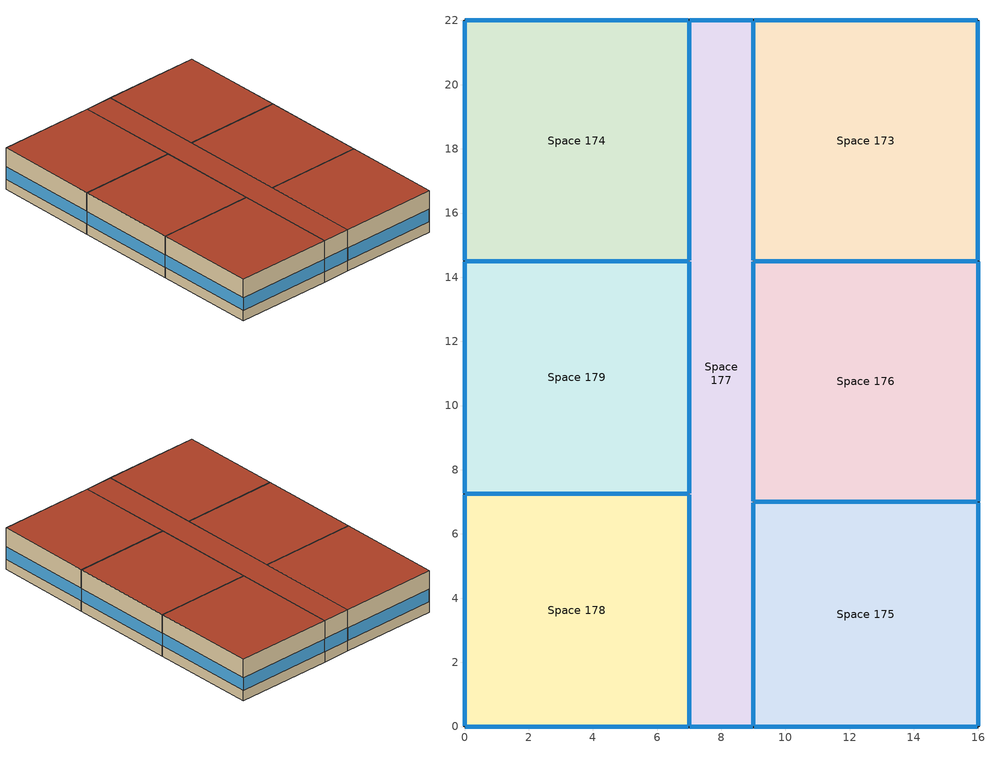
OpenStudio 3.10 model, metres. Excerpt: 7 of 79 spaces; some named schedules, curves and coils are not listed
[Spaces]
Space 173
 floor to Space 169: 16,22 16,14.5 9,14.5 9,22 z33.53
 wall outside: 16,14.5 16,22 9,22 z33.53:36.58
 wall to Space 177: 9,22 9,14.5 z33.53:36.58
 wall to Space 176: 9,14.5 16,14.5 z33.53:36.58
 window inside: 9,21.97 9,14.53 / 9.03,14.5 15.97,14.5 z34.29:35.21
 window: 16,14.53 16,21.97 / 15.97,22 9.03,22 z34.29:35.21
 roof outside: 16,14.5 16,22 9,22 9,14.5 z36.58
Space 174
 floor to Space 166: 7,22 7,14.5 0,14.5 0,22 z33.53
 wall outside: 7,22 0,22 0,14.5 z33.53:36.58
 wall to Space 177: 7,14.5 7,22 z33.53:36.58
 wall to Space 179: 0,14.5 7,14.5 z33.53:36.58
 window inside: 7,14.53 7,21.97 / 0.03,14.5 6.97,14.5 z34.29:35.21
 window: 0,21.97 0,14.53 / 6.97,22 0.03,22 z34.29:35.21
 roof outside: 7,14.5 7,22 0,22 0,14.5 z36.58
Space 175
 floor to Space 167: 16,7 16,0 9,0 9,7 z33.53
 wall outside: 9,0 16,0 16,7 z33.53:36.58
 wall to Space 177: 9,7 9,0 z33.53:36.58
 wall to Space 176: 16,7 9,7 z33.53:36.58
 window inside: 9,6.97 9,0.03 / 15.97,7 9.03,7 z34.29:35.21
 window: 16,0.03 16,6.97 / 9.03,0 15.97,0 z34.29:35.21
 roof outside: 16,0 16,7 9,7 9,0 z36.58
Space 176
 floor to Space 168: 16,14.5 16,7 9,7 9,14.5 z33.53
 wall outside: 16,7 16,14.5 z33.53:36.58
 wall to Space 177: 9,14.5 9,7 z33.53:36.58
 window inside: 9,14.47 9,7.03 z34.29:35.21
 window: 16,7.03 16,14.47 z34.29:35.21
 roof outside: 16,7 16,14.5 9,14.5 9,7 z36.58
Space 177
 floor to Space 172: 9,22 9,0 7,0 7,22 z33.53
 wall outside: 7,0 9,0 / 9,22 7,22 z33.53:36.58
 wall to Space 178: 7,7.25 7,0 z33.53:36.58
 wall to Space 179: 7,14.5 7,7.25 z33.53:36.58
 window inside: 7,14.47 7,7.28 / 7,7.22 7,0.03 z34.29:35.21
 window: 8.97,22 7.03,22 / 7.03,0 8.97,0 z34.29:35.23
 roof outside: 9,0 9,22 7,22 7,0 z36.58
Space 178
 floor to Space 171: 7,7.25 7,0 0,0 0,7.25 z33.53
 wall outside: 0,7.25 0,0 7,0 z33.53:36.58
 wall to Space 179: 7,7.25 0,7.25 z33.53:36.58
 window inside: 6.97,7.25 0.03,7.25 z34.29:35.21
 window: 0.03,0 6.97,0 / 0,7.22 0,0.03 z34.29:35.21
 roof outside: 7,0 7,7.25 0,7.25 0,0 z36.58
Space 179
 floor to Space 170: 7,14.5 7,7.25 0,7.25 0,14.5 z33.53
 wall outside: 0,14.5 0,7.25 z33.53:36.58
 window: 0,14.47 0,7.28 z34.29:35.21
 roof outside: 7,7.25 7,14.5 0,14.5 0,7.25 z36.58
[ClimateZones]
Climate Zone Institution Name 1=ASHRAE; Climate Zone Document Name 1=ANSI/ASHRAE Standard 169; Climate Zone Document Year 1=2006; Climate Zone Value 1=6A; Climate Zone Institution Name 2=CEC; Climate Zone Document Name 2=California Climate Zone Descriptions; Climate Zone Document Year 2=1995
[Building]
Building 1
[Site]
Montreal-Trudeau Intl AP: Latitude {deg}=45.4706; Longitude {deg}=-73.7408; Time Zone {hr}=-5; Elevation {m}=36; Keep Site Location Information=No
[SizingPeriod:DesignDay] Daily Dry-Bulb Temperature Range {deltaC}=0; Barometric Pressure {Pa}=100893; Wind Speed {m/s}=3.9; Wind Direction {deg}=260; Sky Clearness=0; Rain Indicator=No; Snow Indicator=No; Day of Month=21; Month=1; Day Type=WinterDesignDay; Daylight Saving Time Indicator=No; Dry-Bulb Temperature Range Modifier Type=DefaultMultipliers; Solar Model Indicator=ASHRAEClearSky
Name | Maximum Dry-Bulb Temperature {C} | Humidity Condition Type | Wetbulb or DewPoint at Maximum Dry-Bulb {C}
Montreal Int'l Ann Htg 99.6% Condns DB | -23.7 | Wetbulb | -23.7
Montreal Int'l Ann Htg 99% Condns DB | -21.1 | Wetbulb | -21.1
Montreal Int'l Ann Hum_n 99.6% Condns DP=>MCDB | -23 | Dewpoint | -30.5
Montreal Int'l Ann Hum_n 99% Condns DP=>MCDB | -20.6 | Dewpoint | -27.9
[Material] Thermal Absorptance=0.9
Name | Roughness | Thickness {m} | Conductivity {W/m-K} | Density {kg/m3} | Specific Heat {J/kg-K} | Solar Absorptance | Visible Absorptance
G05 25mm wood 1 | MediumSmooth | 0.0254 | 0.15 | 608 | 1630 | 0.5 | 0.5
4 in. Normalweight Concrete Floor 2 | MediumRough | 0.1016 | 2.31 | 2322 | 832 | 0.7 | 0.7
Generic Brick | MediumRough | 0.1 | 0.9 | 1920 | 790 | 0.65 | 0.65
Generic LW Concrete | MediumRough | 0.1 | 0.53 | 1280 | 840 | 0.8 | 0.8
Generic Wall Air Gap | Smooth | 0.1 | 0.667 | 1.28 | 1000 | 0.7 | 0.7
Generic Gypsum Board | MediumSmooth | 0.0127 | 0.16 | 800 | 1090 | 0.5 | 0.5
100mm Normalweight concrete floor | MediumRough | 0.1016 | 2.31045 | 2322 | 832.557 | 0.7 | 0.7
G01 13mm gypsum board | Smooth | 0.0127 | 0.160031 | 800.001 | 1090.73 | 0.7 | 0.5
F08 Metal surface 1 | Smooth | 0.0008 | 45.28 | 7824 | 500 | 0.7 | 0.7
Generic Ceiling Air Gap | Smooth | 0.1 | 0.556 | 1.28 | 1000 | 0.7 | 0.7
Generic Acoustic Tile | MediumSmooth | 0.02 | 0.06 | 368 | 590 | 0.2 | 0.2
AQNC2024expanded polystyrene type I 10 cm | MediumRough | 0.1 | 0.0385 | 15 | 1500 | 0.7 | 0.7
AQNC2024built-up roofing 1 | MediumRough | 0.1 | 0.162 | 1121 | 1470 | 0.7 | 0.7
AQNC2024standard concrete | MediumRough | 0.1 | 2.5 | 2400 | 840 | 0.7 | 0.7
AQNC2024expanded polystyrene type I 5 cm | MediumRough | 0.05 | 0.0385 | 15 | 1500 | 0.7 | 0.7
[Material:NoMass] Roughness=Smooth; Thermal Absorptance=0.9; Solar Absorptance=0.7
Name | Thermal Resistance {m2-K/W} | Visible Absorptance
Typical Carpet Pad 4; CP02 CARPET PAD 1 | 0.21648 | 0.8
Typical Insulation R-2.17 1 | 0.381975 | 0.7
[DefaultConstructionSet]
Zone Pre1980 6A: Default Exterior Surface Constructions=Default Surface Constructions 1696; Default Interior Surface Constructions=Default Surface Constructions 1697; Default Ground Contact Surface Constructions=Default Surface Constructions 1698; Default Exterior SubSurface Constructions=Default Sub Surface Constructions 1122; Default Interior SubSurface Constructions=Default Sub Surface Constructions 1123; Interior Partition Construction=Typical Interior Partition 4; Adiabatic Surface Construction=Generic Interior Floor
[Construction]
Typical Interior Partition 4; Typical Interior Door 4: G05 25mm wood 1
Typical Insulated Exterior Mass Floor 1: 4 in. Normalweight Concrete Floor 2, Typical Carpet Pad 4
Typical Interior Floor: 100mm Normalweight concrete floor, CP02 CARPET PAD 1
Typical Interior Wall: G01 13mm gypsum board, G01 13mm gypsum board
Typical Interior Ceiling: CP02 CARPET PAD 1, 100mm Normalweight concrete floor
Customized Fenestration: u=3.36: Fenestration U=3.32 0.66 1
Typical Insulated Metal Door 2: F08 Metal surface 1, Typical Insulation R-2.17 1
U 0.88 SHGC 0.16 Sgl Ref-A-L Clr 6mm 1: REF A CLEAR LO 6MM 1
Typical Overhead Door 1: Typical Insulation R-2.17 1
Typical Interior Window: Clear 3mm 1
Generic Interior Ceiling: Generic LW Concrete, Generic Ceiling Air Gap, Generic Acoustic Tile
Generic Interior Floor: Generic Acoustic Tile, Generic Ceiling Air Gap, Generic LW Concrete
AQ_MURB_2024_MURB  Wall 1950 1980 6A: Generic Brick, AQNC2024expanded polystyrene type I 10 cm, Generic Wall Air Gap, Generic Gypsum Board
AQ_MURB_2024_MURB  roof 1950 1980 6A: AQNC2024built-up roofing 1
AQ_MURB_2024_MURB  ground 1950 1980 6A 1: AQNC2024standard concrete, AQNC2024expanded polystyrene type I 5 cm
AQ_MURB_2024_MURB  Wall 1950 1980 6A 2: Generic Brick, Generic LW Concrete, AQNC2024expanded polystyrene type I 10 cm, Generic Wall Air Gap, Generic Gypsum Board
[WindowMaterial:SimpleGlazingSystem]
Fenestration U=3.32 0.66 1: U-Factor {W/m2-K}=3.32; Solar Heat Gain Coefficient=0.66; Visible Transmittance=0.21
[WindowMaterial:Glazing] Optical Data Type=SpectralAverage; Infrared Transmittance at Normal Incidence=0; Front Side Infrared Hemispherical Emissivity=0.84; Conductivity {W/m-K}=0.9; Dirt Correction Factor for Solar and Visible Transmittance=1; Solar Diffusing=No
Name | Thickness {m} | Solar Transmittance at Normal Incidence | Front Side Solar Reflectance at Normal Incidence | Back Side Solar Reflectance at Normal Incidence | Visible Transmittance at Normal Incidence | Front Side Visible Reflectance at Normal Incidence | Back Side Visible Reflectance at Normal Incidence | Back Side Infrared Hemispherical Emissivity
REF A CLEAR LO 6MM 1 | 0.006 | 0.066 | 0.341 | 0.493 | 0.08 | 0.41 | 0.37 | 0.4
Clear 3mm 1 | 0.003 | 0.837 | 0.075 | 0.075 | 0.898 | 0.081 | 0.081 | 0.84
[DefaultSurfaceConstructions]
Name | Floor Construction | Wall Construction | Roof Ceiling Construction
Default Surface Constructions 1696 | Typical Insulated Exterior Mass Floor 1 | AQ_MURB_2024_MURB  Wall 1950 1980 6A | AQ_MURB_2024_MURB  roof 1950 1980 6A
Default Surface Constructions 1697 | Typical Interior Floor | Typical Interior Wall | Typical Interior Ceiling
Default Surface Constructions 1698 | AQ_MURB_2024_MURB  ground 1950 1980 6A 1 | AQ_MURB_2024_MURB  Wall 1950 1980 6A 2 | Generic Interior Ceiling
[DefaultSubSurfaceConstructions]
Name | Fixed Window Construction | Operable Window Construction | Door Construction | Glass Door Construction | Overhead Door Construction | Tubular Daylight Dome Construction | Tubular Daylight Diffuser Construction
Default Sub Surface Constructions 1122 | Customized Fenestration: u=3.36 | Customized Fenestration: u=3.36 | Typical Insulated Metal Door 2 | U 0.88 SHGC 0.16 Sgl Ref-A-L Clr 6mm 1 | Typical Overhead Door 1 | Typical Interior Window | Typical Interior Window
Default Sub Surface Constructions 1123 | Typical Interior Window | Typical Interior Window | Typical Interior Door 4
[People:Definition]
MidriseApartment Apartment People Definition: Number of People Calculation Method=People/Area; People per Space Floor Area {person/m2}=0.0283091; Fraction Radiant=0.3
[ElectricEquipment:Definition] Design Level Calculation Method=EquipmentLevel
Name | Design Level {W} | Fraction Radiant | Fraction Latent | Fraction Lost
Autres | 740 | 0.2
Chauffeau | 941.6 | 0 | 0.1 | 0.9
Congelateur | 17.45 | 0 | 0.1 | 0.9
Fourcuisiniere | 313 | 0.2 | 0.1 | 0.1
Laveuse | 27.82 | 0.2 | 0 | 0.1
Lavevaisselle | 30.59 | 0.1 | 0.1 | 0.8
Secheuse | 276.7 | 0.2 | 0 | 0.8
[ThermostatSetpoint:DualSetpoint] Heating Setpoint Temperature Schedule=NECB-G-Thermostat Setpoint-Heating; Cooling Setpoint Temperature Schedule=NECB-G-Thermostat Setpoint-Cooling 1
Thermostat Setpoint Dual Setpoint 37; Thermostat Setpoint Dual Setpoint 39; Thermostat Setpoint Dual Setpoint 40; Thermostat Setpoint Dual Setpoint 46; Thermostat Setpoint Dual Setpoint 47; Thermostat Setpoint Dual Setpoint 53; Thermostat Setpoint Dual Setpoint 73
[Space] Building Story=Building Story 12
Name | Space Type | Thermal Zone
Space 173 | MURB small 1 | Thermal Zone 74
Space 174 | MURB small 1 | Thermal Zone 75
Space 175 | MURB small 1 | Thermal Zone 76
Space 176 | MURB small 1 | Thermal Zone 24
Space 177 | MURB lobby 2 | Thermal Zone 77
Space 178 | MURB small 1 | Thermal Zone 78
Space 179 | MURB small 1 | Thermal Zone 79
[DefaultScheduleSet]
Name | Number of People Schedule | People Activity Level Schedule | Hot Water Equipment Schedule | Infiltration Schedule | Lighting Schedule | Electric Equipment Schedule
MidriseApartment Apartment Schedule Set 1 | MidriseApartment Apartment Occ 1 | MidriseApartment Activity 1 | MURB hot water equipment schedule | MidriseApartment Infil 1
MidriseApartment Corridor Schedule Set 1 |  |  |  | MidriseApartment Infil 4 | MidriseApartment Corridor Light 2 | ApartmentMidRise BLDG_ELEVATORS Pre2004
[SpaceType] Default Construction Set=Zone Pre1980 6A
Name | Default Schedule Set
MURB small 1 | MidriseApartment Apartment Schedule Set 1
MURB lobby 2 | MidriseApartment Corridor Schedule Set 1
[People]
People 3: People Definition=MidriseApartment Apartment People Definition; Space or SpaceType=MURB small 1; Multiplier=1
[WaterUse:Equipment]
ESTAR MFHR Whole Building Water Use Equipment: Water Use Equipment Definition=Whole Building Water Equipment Definition - 100 units 200 occupants; Flow Rate Fraction Schedule=ESTAR MFHR DHW Fraction Schedule
[Lights:Definition]
Lights Definition 1: Design Level Calculation Method=LightingLevel; Lighting Level {W}=241.35; Fraction Radiant=0.4; Fraction Visible=0.2
[InternalMass:Definition]
Internal Mass Definition 1: Construction=Typical Interior Partition 4; Design Level Calculation Method=SurfaceArea/Area; Surface Area per Space Floor Area=2
[InternalMass] Internal Mass Definition=Internal Mass Definition 1; Multiplier=1
Name | Space or SpaceType
Internal Mass 4 | MURB lobby 2
Internal Mass 8 | MURB small 1
[ElectricEquipment] Space or SpaceType=MURB small 1
Name | Electric Equipment Definition | Schedule
Electric Equipment 3 | Autres | Autres
Electric Equipment 5 | Chauffeau | Chaufeau
Electric Equipment 8 | Congelateur | Congelateur
Electric Equipment 10 | Fourcuisiniere | Fourcuisiniere
Electric Equipment 12 | Laveuse | Laveuse
Electric Equipment 14 | Lavevaisselle | Lavevaisselle
Electric Equipment 16 | Secheuse | Secheuse
[Lights]
Lights 2: Lights Definition=Lights Definition 1; Space or SpaceType=MURB small 1; Schedule=Eclairageint; Fraction Replaceable=1
[Exterior:Lights:Definition]
Exterior Lights Definition 1: Design Level {W}=2000
[Exterior:Lights]
Exterior Lights 1: Exterior Lights Definition=Exterior Lights Definition 1; Schedule=Eclairagext
[BuildingStory]
Building Story 12: Nominal Z Coordinate {m}=33.528
[ThermalZone] Use Ideal Air Loads=No
Name | Thermostat
Thermal Zone 24 | Thermostat Setpoint Dual Setpoint 73
Thermal Zone 74 | Thermostat Setpoint Dual Setpoint 37
Thermal Zone 75 | Thermostat Setpoint Dual Setpoint 47
Thermal Zone 76 | Thermostat Setpoint Dual Setpoint 46
Thermal Zone 77 | Thermostat Setpoint Dual Setpoint 39
Thermal Zone 78 | Thermostat Setpoint Dual Setpoint 53
Thermal Zone 79 | Thermostat Setpoint Dual Setpoint 40
[Sizing:Zone] Zone Cooling Design Supply Air Temperature Input Method=SupplyAirTemperature; Zone Cooling Design Supply Air Temperature {C}=14; Zone Cooling Design Supply Air Temperature Difference {deltaC}=11.11; Zone Heating Design Supply Air Temperature Input Method=SupplyAirTemperature; Zone Heating Design Supply Air Temperature {C}=40; Zone Heating Design Supply Air Temperature Difference {deltaC}=11.11; Zone Cooling Design Supply Air Humidity Ratio {kg-H2O/kg-air}=0.0085; Zone Heating Design Supply Air Humidity Ratio {kg-H2O/kg-air}=0.008; Cooling Design Air Flow Method=DesignDay; Heating Design Air Flow Method=DesignDay; Account for Dedicated Outdoor Air System=No; Dedicated Outdoor Air System Control Strategy=NeutralSupplyAir; Dedicated Outdoor Air Low Setpoint Temperature for Design {C}=autosize; Dedicated Outdoor Air High Setpoint Temperature for Design {C}=autosize; Zone Load Sizing Method=Sensible Load Only No Latent Load; Zone Latent Cooling Design Supply Air Humidity Ratio Input Method=HumidityRatioDifference; Zone Cooling Design Supply Air Humidity Ratio Difference {kgWater/kgDryAir}=0.005; Zone Latent Heating Design Supply Air Humidity Ratio Input Method=HumidityRatioDifference; Zone Humidification Design Supply Air Humidity Ratio Difference {kgWater/kgDryAir}=0.005; Sizing Option=Coincident
Thermal Zone 1; Thermal Zone 2; Thermal Zone 3; Thermal Zone 4; Thermal Zone 5; Thermal Zone 6; Thermal Zone 7; Thermal Zone 8; Thermal Zone 9; Thermal Zone 10; Thermal Zone 11; Thermal Zone 12; Thermal Zone 13; Thermal Zone 14; Thermal Zone 15; Thermal Zone 16; Thermal Zone 17; Thermal Zone 18; Thermal Zone 19; Thermal Zone 20; Thermal Zone 21; Thermal Zone 22; Thermal Zone 23; Thermal Zone 24; Thermal Zone 25; Thermal Zone 26; Thermal Zone 27; Thermal Zone 28; Thermal Zone 29; Thermal Zone 30; Thermal Zone 31; Thermal Zone 32; Thermal Zone 33; Thermal Zone 34; Thermal Zone 35; Thermal Zone 36; Thermal Zone 37; Thermal Zone 38; Thermal Zone 39; Thermal Zone 40; Thermal Zone 41; Thermal Zone 42; Thermal Zone 43; Thermal Zone 44; Thermal Zone 45; Thermal Zone 46; Thermal Zone 47; Thermal Zone 48; Thermal Zone 49; Thermal Zone 50; Thermal Zone 51; Thermal Zone 52; Thermal Zone 53; Thermal Zone 54; Thermal Zone 55; Thermal Zone 56; Thermal Zone 57; Thermal Zone 58; Thermal Zone 59; Thermal Zone 60; Thermal Zone 61; Thermal Zone 62; Thermal Zone 63; Thermal Zone 64; Thermal Zone 65; Thermal Zone 66; Thermal Zone 67; Thermal Zone 68; Thermal Zone 69; Thermal Zone 70; Thermal Zone 71; Thermal Zone 72; Thermal Zone 73; Thermal Zone 74; Thermal Zone 75; Thermal Zone 76; Thermal Zone 77; Thermal Zone 78; Thermal Zone 79
[Zone equipment]
Thermal Zone 1: Elec Baseboard, Cycling PTAC DX Clg Elec Htg
Thermal Zone 2: Elec Baseboard 3, Cycling PTAC DX Clg Elec Htg 3
Thermal Zone 3: Elec Baseboard 4, Cycling PTAC DX Clg Elec Htg 4
Thermal Zone 4: Elec Baseboard 1, Cycling PTAC DX Clg Elec Htg 1
Thermal Zone 5: Elec Baseboard 5, Cycling PTAC DX Clg Elec Htg 5
Thermal Zone 6: Elec Baseboard 6, Cycling PTAC DX Clg Elec Htg 6
Thermal Zone 7: Elec Baseboard 2, Cycling PTAC DX Clg Elec Htg 2
Thermal Zone 8: Elec Baseboard 7, Cycling PTAC DX Clg Elec Htg 7
Thermal Zone 9: Elec Baseboard 8, Cycling PTAC DX Clg Elec Htg 8
Thermal Zone 10: Elec Baseboard 9, Cycling PTAC DX Clg Elec Htg 9
Thermal Zone 11: Elec Baseboard 47, Cycling PTAC DX Clg Elec Htg 47
Thermal Zone 12: Elec Baseboard 37, Cycling PTAC DX Clg Elec Htg 37
Thermal Zone 13: Elec Baseboard 43, Cycling PTAC DX Clg Elec Htg 43
Thermal Zone 14: Elec Baseboard 44, Cycling PTAC DX Clg Elec Htg 44
Thermal Zone 15: Elec Baseboard 61, Cycling PTAC DX Clg Elec Htg 61
Thermal Zone 16: Elec Baseboard 65, Cycling PTAC DX Clg Elec Htg 65
Thermal Zone 17: Elec Baseboard 58, Cycling PTAC DX Clg Elec Htg 58
Thermal Zone 18: Elec Baseboard 56, Cycling PTAC DX Clg Elec Htg 56
Thermal Zone 19: Elec Baseboard 59, Cycling PTAC DX Clg Elec Htg 59
Thermal Zone 20: Elec Baseboard 67, Cycling PTAC DX Clg Elec Htg 67
Thermal Zone 21: Elec Baseboard 38, Cycling PTAC DX Clg Elec Htg 38
Thermal Zone 22: Elec Baseboard 60, Cycling PTAC DX Clg Elec Htg 60
Thermal Zone 23: Elec Baseboard 39, Cycling PTAC DX Clg Elec Htg 39
Thermal Zone 24: Elec Baseboard 48, Cycling PTAC DX Clg Elec Htg 48
Thermal Zone 25: Elec Baseboard 64, Cycling PTAC DX Clg Elec Htg 64
Thermal Zone 26: Elec Baseboard 46, Cycling PTAC DX Clg Elec Htg 46
Thermal Zone 27: Elec Baseboard 51, Cycling PTAC DX Clg Elec Htg 51
Thermal Zone 28: Elec Baseboard 45, Cycling PTAC DX Clg Elec Htg 45
Thermal Zone 29: Elec Baseboard 55, Cycling PTAC DX Clg Elec Htg 55
Thermal Zone 30: Elec Baseboard 40, Cycling PTAC DX Clg Elec Htg 40
Thermal Zone 31: Elec Baseboard 57, Cycling PTAC DX Clg Elec Htg 57
Thermal Zone 32: Elec Baseboard 62, Cycling PTAC DX Clg Elec Htg 62
Thermal Zone 33: Elec Baseboard 63, Cycling PTAC DX Clg Elec Htg 63
Thermal Zone 34: Elec Baseboard 41, Cycling PTAC DX Clg Elec Htg 41
Thermal Zone 35: Elec Baseboard 49, Cycling PTAC DX Clg Elec Htg 49
Thermal Zone 36: Elec Baseboard 50, Cycling PTAC DX Clg Elec Htg 50
Thermal Zone 37: Elec Baseboard 66, Cycling PTAC DX Clg Elec Htg 66
Thermal Zone 38: Elec Baseboard 52, Cycling PTAC DX Clg Elec Htg 52
Thermal Zone 39: Elec Baseboard 42, Cycling PTAC DX Clg Elec Htg 42
Thermal Zone 40: Elec Baseboard 53, Cycling PTAC DX Clg Elec Htg 53
Thermal Zone 41: Elec Baseboard 36, Cycling PTAC DX Clg Elec Htg 36
Thermal Zone 42: Elec Baseboard 54, Cycling PTAC DX Clg Elec Htg 54
Thermal Zone 43: Elec Baseboard 71, Cycling PTAC DX Clg Elec Htg 71
Thermal Zone 44: Elec Baseboard 72, Cycling PTAC DX Clg Elec Htg 72
Thermal Zone 45: Elec Baseboard 73, Cycling PTAC DX Clg Elec Htg 73
Thermal Zone 46: Elec Baseboard 74, Cycling PTAC DX Clg Elec Htg 74
Thermal Zone 47: Elec Baseboard 69, Cycling PTAC DX Clg Elec Htg 69
Thermal Zone 48: Elec Baseboard 70, Cycling PTAC DX Clg Elec Htg 70
Thermal Zone 49: Elec Baseboard 68, Cycling PTAC DX Clg Elec Htg 68
Thermal Zone 50: Elec Baseboard 75, Cycling PTAC DX Clg Elec Htg 75
Thermal Zone 51: Elec Baseboard 77, Cycling PTAC DX Clg Elec Htg 77
Thermal Zone 52: Elec Baseboard 76, Cycling PTAC DX Clg Elec Htg 76
Thermal Zone 53: Elec Baseboard 78, Cycling PTAC DX Clg Elec Htg 78
Thermal Zone 54: Elec Baseboard 19, Cycling PTAC DX Clg Elec Htg 19
Thermal Zone 55: Elec Baseboard 30, Cycling PTAC DX Clg Elec Htg 30
Thermal Zone 56: Elec Baseboard 32, Cycling PTAC DX Clg Elec Htg 32
Thermal Zone 57: Elec Baseboard 23, Cycling PTAC DX Clg Elec Htg 23
Thermal Zone 58: Elec Baseboard 33, Cycling PTAC DX Clg Elec Htg 33
Thermal Zone 59: Elec Baseboard 16, Cycling PTAC DX Clg Elec Htg 16
Thermal Zone 60: Elec Baseboard 25, Cycling PTAC DX Clg Elec Htg 25
Thermal Zone 61: Elec Baseboard 34, Cycling PTAC DX Clg Elec Htg 34
Thermal Zone 62: Elec Baseboard 13, Cycling PTAC DX Clg Elec Htg 13
Thermal Zone 63: Elec Baseboard 29, Cycling PTAC DX Clg Elec Htg 29
Thermal Zone 64: Elec Baseboard 17, Cycling PTAC DX Clg Elec Htg 17
Thermal Zone 65: Elec Baseboard 10, Cycling PTAC DX Clg Elec Htg 10
Thermal Zone 66: Elec Baseboard 11, Cycling PTAC DX Clg Elec Htg 11
Thermal Zone 67: Elec Baseboard 18, Cycling PTAC DX Clg Elec Htg 18
Thermal Zone 68: Elec Baseboard 31, Cycling PTAC DX Clg Elec Htg 31
Thermal Zone 69: Elec Baseboard 24, Cycling PTAC DX Clg Elec Htg 24
Thermal Zone 70: Elec Baseboard 26, Cycling PTAC DX Clg Elec Htg 26
Thermal Zone 71: Elec Baseboard 35, Cycling PTAC DX Clg Elec Htg 35
Thermal Zone 72: Elec Baseboard 27, Cycling PTAC DX Clg Elec Htg 27
Thermal Zone 73: Elec Baseboard 20, Cycling PTAC DX Clg Elec Htg 20
Thermal Zone 74: Elec Baseboard 12, Cycling PTAC DX Clg Elec Htg 12
Thermal Zone 75: Elec Baseboard 22, Cycling PTAC DX Clg Elec Htg 22
Thermal Zone 76: Elec Baseboard 21, Cycling PTAC DX Clg Elec Htg 21
Thermal Zone 77: Elec Baseboard 14, Cycling PTAC DX Clg Elec Htg 14
Thermal Zone 78: Elec Baseboard 28, Cycling PTAC DX Clg Elec Htg 28
Thermal Zone 79: Elec Baseboard 15, Cycling PTAC DX Clg Elec Htg 15
[ZoneHVAC:Baseboard:Convective:Electric] Availability Schedule=Always On Discrete hvac_library; Nominal Capacity {W}=autosize; Efficiency=1
Elec Baseboard; Elec Baseboard 1; Elec Baseboard 2; Elec Baseboard 3; Elec Baseboard 4; Elec Baseboard 5; Elec Baseboard 6; Elec Baseboard 7; Elec Baseboard 8; Elec Baseboard 9; Elec Baseboard 10; Elec Baseboard 11; Elec Baseboard 12; Elec Baseboard 13; Elec Baseboard 14; Elec Baseboard 15; Elec Baseboard 16; Elec Baseboard 17; Elec Baseboard 18; Elec Baseboard 19; Elec Baseboard 20; Elec Baseboard 21; Elec Baseboard 22; Elec Baseboard 23; Elec Baseboard 24; Elec Baseboard 25; Elec Baseboard 26; Elec Baseboard 27; Elec Baseboard 28; Elec Baseboard 29; Elec Baseboard 30; Elec Baseboard 31; Elec Baseboard 32; Elec Baseboard 33; Elec Baseboard 34; Elec Baseboard 35; Elec Baseboard 36; Elec Baseboard 37; Elec Baseboard 38; Elec Baseboard 39; Elec Baseboard 40; Elec Baseboard 41; Elec Baseboard 42; Elec Baseboard 43; Elec Baseboard 44; Elec Baseboard 45; Elec Baseboard 46; Elec Baseboard 47; Elec Baseboard 48; Elec Baseboard 49; Elec Baseboard 50; Elec Baseboard 51; Elec Baseboard 52; Elec Baseboard 53; Elec Baseboard 54; Elec Baseboard 55; Elec Baseboard 56; Elec Baseboard 57; Elec Baseboard 58; Elec Baseboard 59; Elec Baseboard 60; Elec Baseboard 61; Elec Baseboard 62; Elec Baseboard 63; Elec Baseboard 64; Elec Baseboard 65; Elec Baseboard 66; Elec Baseboard 67; Elec Baseboard 68; Elec Baseboard 69; Elec Baseboard 70; Elec Baseboard 71; Elec Baseboard 72; Elec Baseboard 73; Elec Baseboard 74; Elec Baseboard 75; Elec Baseboard 76; Elec Baseboard 77; Elec Baseboard 78
[ZoneHVAC:PackagedTerminalAirConditioner] Availability Schedule=Always On Discrete hvac_library; Supply Air Flow Rate During Cooling Operation {m3/s}=Autosize; Supply Air Flow Rate During Heating Operation {m3/s}=Autosize; Supply Air Flow Rate When No Cooling or Heating is Needed {m3/s}=Autosize; No Load Supply Air Flow Rate Control Set To Low Speed=Yes; Outdoor Air Flow Rate During Cooling Operation {m3/s}=Autosize; Outdoor Air Flow Rate During Heating Operation {m3/s}=Autosize; Outdoor Air Flow Rate When No Cooling or Heating is Needed {m3/s}=Autosize; Fan Placement=DrawThrough; Supply Air Fan Operating Mode Schedule=Cycling PTAC Fan Mode Always Zero
Name | Supply Air Fan | Heating Coil | Cooling Coil
Cycling PTAC DX Clg Elec Htg | Cycling Elec PTAC Fan | Cycling PTAC Elec Htg Coil | Cycling Elec PTAC 1 Spd DX Clg Coil
Cycling PTAC DX Clg Elec Htg 1 | Cycling Elec PTAC Fan 1 | Cycling PTAC Elec Htg Coil 1 | Cycling Elec PTAC 1 Spd DX Clg Coil 1
Cycling PTAC DX Clg Elec Htg 2 | Cycling Elec PTAC Fan 2 | Cycling PTAC Elec Htg Coil 2 | Cycling Elec PTAC 1 Spd DX Clg Coil 2
Cycling PTAC DX Clg Elec Htg 3 | Cycling Elec PTAC Fan 3 | Cycling PTAC Elec Htg Coil 3 | Cycling Elec PTAC 1 Spd DX Clg Coil 3
Cycling PTAC DX Clg Elec Htg 4 | Cycling Elec PTAC Fan 4 | Cycling PTAC Elec Htg Coil 4 | Cycling Elec PTAC 1 Spd DX Clg Coil 4
Cycling PTAC DX Clg Elec Htg 5 | Cycling Elec PTAC Fan 5 | Cycling PTAC Elec Htg Coil 5 | Cycling Elec PTAC 1 Spd DX Clg Coil 5
Cycling PTAC DX Clg Elec Htg 6 | Cycling Elec PTAC Fan 6 | Cycling PTAC Elec Htg Coil 6 | Cycling Elec PTAC 1 Spd DX Clg Coil 6
Cycling PTAC DX Clg Elec Htg 7 | Cycling Elec PTAC Fan 7 | Cycling PTAC Elec Htg Coil 7 | Cycling Elec PTAC 1 Spd DX Clg Coil 7
Cycling PTAC DX Clg Elec Htg 8 | Cycling Elec PTAC Fan 8 | Cycling PTAC Elec Htg Coil 8 | Cycling Elec PTAC 1 Spd DX Clg Coil 8
Cycling PTAC DX Clg Elec Htg 9 | Cycling Elec PTAC Fan 9 | Cycling PTAC Elec Htg Coil 9 | Cycling Elec PTAC 1 Spd DX Clg Coil 9
Cycling PTAC DX Clg Elec Htg 10 | Cycling Elec PTAC Fan 10 | Cycling PTAC Elec Htg Coil 10 | Cycling Elec PTAC 1 Spd DX Clg Coil 10
Cycling PTAC DX Clg Elec Htg 11 | Cycling Elec PTAC Fan 11 | Cycling PTAC Elec Htg Coil 11 | Cycling Elec PTAC 1 Spd DX Clg Coil 11
Cycling PTAC DX Clg Elec Htg 12 | Cycling Elec PTAC Fan 12 | Cycling PTAC Elec Htg Coil 12 | Cycling Elec PTAC 1 Spd DX Clg Coil 12
Cycling PTAC DX Clg Elec Htg 13 | Cycling Elec PTAC Fan 13 | Cycling PTAC Elec Htg Coil 13 | Cycling Elec PTAC 1 Spd DX Clg Coil 13
Cycling PTAC DX Clg Elec Htg 14 | Cycling Elec PTAC Fan 14 | Cycling PTAC Elec Htg Coil 14 | Cycling Elec PTAC 1 Spd DX Clg Coil 14
Cycling PTAC DX Clg Elec Htg 15 | Cycling Elec PTAC Fan 15 | Cycling PTAC Elec Htg Coil 15 | Cycling Elec PTAC 1 Spd DX Clg Coil 15
Cycling PTAC DX Clg Elec Htg 16 | Cycling Elec PTAC Fan 16 | Cycling PTAC Elec Htg Coil 16 | Cycling Elec PTAC 1 Spd DX Clg Coil 16
Cycling PTAC DX Clg Elec Htg 17 | Cycling Elec PTAC Fan 17 | Cycling PTAC Elec Htg Coil 17 | Cycling Elec PTAC 1 Spd DX Clg Coil 17
Cycling PTAC DX Clg Elec Htg 18 | Cycling Elec PTAC Fan 18 | Cycling PTAC Elec Htg Coil 18 | Cycling Elec PTAC 1 Spd DX Clg Coil 18
Cycling PTAC DX Clg Elec Htg 19 | Cycling Elec PTAC Fan 19 | Cycling PTAC Elec Htg Coil 19 | Cycling Elec PTAC 1 Spd DX Clg Coil 19
Cycling PTAC DX Clg Elec Htg 20 | Cycling Elec PTAC Fan 20 | Cycling PTAC Elec Htg Coil 20 | Cycling Elec PTAC 1 Spd DX Clg Coil 20
Cycling PTAC DX Clg Elec Htg 21 | Cycling Elec PTAC Fan 21 | Cycling PTAC Elec Htg Coil 21 | Cycling Elec PTAC 1 Spd DX Clg Coil 21
Cycling PTAC DX Clg Elec Htg 22 | Cycling Elec PTAC Fan 22 | Cycling PTAC Elec Htg Coil 22 | Cycling Elec PTAC 1 Spd DX Clg Coil 22
Cycling PTAC DX Clg Elec Htg 23 | Cycling Elec PTAC Fan 23 | Cycling PTAC Elec Htg Coil 23 | Cycling Elec PTAC 1 Spd DX Clg Coil 23
Cycling PTAC DX Clg Elec Htg 24 | Cycling Elec PTAC Fan 24 | Cycling PTAC Elec Htg Coil 24 | Cycling Elec PTAC 1 Spd DX Clg Coil 24
Cycling PTAC DX Clg Elec Htg 25 | Cycling Elec PTAC Fan 25 | Cycling PTAC Elec Htg Coil 25 | Cycling Elec PTAC 1 Spd DX Clg Coil 25
Cycling PTAC DX Clg Elec Htg 26 | Cycling Elec PTAC Fan 26 | Cycling PTAC Elec Htg Coil 26 | Cycling Elec PTAC 1 Spd DX Clg Coil 26
Cycling PTAC DX Clg Elec Htg 27 | Cycling Elec PTAC Fan 27 | Cycling PTAC Elec Htg Coil 27 | Cycling Elec PTAC 1 Spd DX Clg Coil 27
Cycling PTAC DX Clg Elec Htg 28 | Cycling Elec PTAC Fan 28 | Cycling PTAC Elec Htg Coil 28 | Cycling Elec PTAC 1 Spd DX Clg Coil 28
Cycling PTAC DX Clg Elec Htg 29 | Cycling Elec PTAC Fan 29 | Cycling PTAC Elec Htg Coil 29 | Cycling Elec PTAC 1 Spd DX Clg Coil 29
Cycling PTAC DX Clg Elec Htg 30 | Cycling Elec PTAC Fan 30 | Cycling PTAC Elec Htg Coil 30 | Cycling Elec PTAC 1 Spd DX Clg Coil 30
Cycling PTAC DX Clg Elec Htg 31 | Cycling Elec PTAC Fan 31 | Cycling PTAC Elec Htg Coil 31 | Cycling Elec PTAC 1 Spd DX Clg Coil 31
Cycling PTAC DX Clg Elec Htg 32 | Cycling Elec PTAC Fan 32 | Cycling PTAC Elec Htg Coil 32 | Cycling Elec PTAC 1 Spd DX Clg Coil 32
Cycling PTAC DX Clg Elec Htg 33 | Cycling Elec PTAC Fan 33 | Cycling PTAC Elec Htg Coil 33 | Cycling Elec PTAC 1 Spd DX Clg Coil 33
Cycling PTAC DX Clg Elec Htg 34 | Cycling Elec PTAC Fan 34 | Cycling PTAC Elec Htg Coil 34 | Cycling Elec PTAC 1 Spd DX Clg Coil 34
Cycling PTAC DX Clg Elec Htg 35 | Cycling Elec PTAC Fan 35 | Cycling PTAC Elec Htg Coil 35 | Cycling Elec PTAC 1 Spd DX Clg Coil 35
Cycling PTAC DX Clg Elec Htg 36 | Cycling Elec PTAC Fan 36 | Cycling PTAC Elec Htg Coil 36 | Cycling Elec PTAC 1 Spd DX Clg Coil 36
Cycling PTAC DX Clg Elec Htg 37 | Cycling Elec PTAC Fan 37 | Cycling PTAC Elec Htg Coil 37 | Cycling Elec PTAC 1 Spd DX Clg Coil 37
Cycling PTAC DX Clg Elec Htg 38 | Cycling Elec PTAC Fan 38 | Cycling PTAC Elec Htg Coil 38 | Cycling Elec PTAC 1 Spd DX Clg Coil 38
Cycling PTAC DX Clg Elec Htg 39 | Cycling Elec PTAC Fan 39 | Cycling PTAC Elec Htg Coil 39 | Cycling Elec PTAC 1 Spd DX Clg Coil 39
Cycling PTAC DX Clg Elec Htg 40 | Cycling Elec PTAC Fan 40 | Cycling PTAC Elec Htg Coil 40 | Cycling Elec PTAC 1 Spd DX Clg Coil 40
Cycling PTAC DX Clg Elec Htg 41 | Cycling Elec PTAC Fan 41 | Cycling PTAC Elec Htg Coil 41 | Cycling Elec PTAC 1 Spd DX Clg Coil 41
Cycling PTAC DX Clg Elec Htg 42 | Cycling Elec PTAC Fan 42 | Cycling PTAC Elec Htg Coil 42 | Cycling Elec PTAC 1 Spd DX Clg Coil 42
Cycling PTAC DX Clg Elec Htg 43 | Cycling Elec PTAC Fan 43 | Cycling PTAC Elec Htg Coil 43 | Cycling Elec PTAC 1 Spd DX Clg Coil 43
Cycling PTAC DX Clg Elec Htg 44 | Cycling Elec PTAC Fan 44 | Cycling PTAC Elec Htg Coil 44 | Cycling Elec PTAC 1 Spd DX Clg Coil 44
Cycling PTAC DX Clg Elec Htg 45 | Cycling Elec PTAC Fan 45 | Cycling PTAC Elec Htg Coil 45 | Cycling Elec PTAC 1 Spd DX Clg Coil 45
Cycling PTAC DX Clg Elec Htg 46 | Cycling Elec PTAC Fan 46 | Cycling PTAC Elec Htg Coil 46 | Cycling Elec PTAC 1 Spd DX Clg Coil 46
Cycling PTAC DX Clg Elec Htg 47 | Cycling Elec PTAC Fan 47 | Cycling PTAC Elec Htg Coil 47 | Cycling Elec PTAC 1 Spd DX Clg Coil 47
Cycling PTAC DX Clg Elec Htg 48 | Cycling Elec PTAC Fan 48 | Cycling PTAC Elec Htg Coil 48 | Cycling Elec PTAC 1 Spd DX Clg Coil 48
Cycling PTAC DX Clg Elec Htg 49 | Cycling Elec PTAC Fan 49 | Cycling PTAC Elec Htg Coil 49 | Cycling Elec PTAC 1 Spd DX Clg Coil 49
Cycling PTAC DX Clg Elec Htg 50 | Cycling Elec PTAC Fan 50 | Cycling PTAC Elec Htg Coil 50 | Cycling Elec PTAC 1 Spd DX Clg Coil 50
Cycling PTAC DX Clg Elec Htg 51 | Cycling Elec PTAC Fan 51 | Cycling PTAC Elec Htg Coil 51 | Cycling Elec PTAC 1 Spd DX Clg Coil 51
Cycling PTAC DX Clg Elec Htg 52 | Cycling Elec PTAC Fan 52 | Cycling PTAC Elec Htg Coil 52 | Cycling Elec PTAC 1 Spd DX Clg Coil 52
Cycling PTAC DX Clg Elec Htg 53 | Cycling Elec PTAC Fan 53 | Cycling PTAC Elec Htg Coil 53 | Cycling Elec PTAC 1 Spd DX Clg Coil 53
Cycling PTAC DX Clg Elec Htg 54 | Cycling Elec PTAC Fan 54 | Cycling PTAC Elec Htg Coil 54 | Cycling Elec PTAC 1 Spd DX Clg Coil 54
Cycling PTAC DX Clg Elec Htg 55 | Cycling Elec PTAC Fan 55 | Cycling PTAC Elec Htg Coil 55 | Cycling Elec PTAC 1 Spd DX Clg Coil 55
Cycling PTAC DX Clg Elec Htg 56 | Cycling Elec PTAC Fan 56 | Cycling PTAC Elec Htg Coil 56 | Cycling Elec PTAC 1 Spd DX Clg Coil 56
Cycling PTAC DX Clg Elec Htg 57 | Cycling Elec PTAC Fan 57 | Cycling PTAC Elec Htg Coil 57 | Cycling Elec PTAC 1 Spd DX Clg Coil 57
Cycling PTAC DX Clg Elec Htg 58 | Cycling Elec PTAC Fan 58 | Cycling PTAC Elec Htg Coil 58 | Cycling Elec PTAC 1 Spd DX Clg Coil 58
Cycling PTAC DX Clg Elec Htg 59 | Cycling Elec PTAC Fan 59 | Cycling PTAC Elec Htg Coil 59 | Cycling Elec PTAC 1 Spd DX Clg Coil 59
Cycling PTAC DX Clg Elec Htg 60 | Cycling Elec PTAC Fan 60 | Cycling PTAC Elec Htg Coil 60 | Cycling Elec PTAC 1 Spd DX Clg Coil 60
Cycling PTAC DX Clg Elec Htg 61 | Cycling Elec PTAC Fan 61 | Cycling PTAC Elec Htg Coil 61 | Cycling Elec PTAC 1 Spd DX Clg Coil 61
Cycling PTAC DX Clg Elec Htg 62 | Cycling Elec PTAC Fan 62 | Cycling PTAC Elec Htg Coil 62 | Cycling Elec PTAC 1 Spd DX Clg Coil 62
Cycling PTAC DX Clg Elec Htg 63 | Cycling Elec PTAC Fan 63 | Cycling PTAC Elec Htg Coil 63 | Cycling Elec PTAC 1 Spd DX Clg Coil 63
Cycling PTAC DX Clg Elec Htg 64 | Cycling Elec PTAC Fan 64 | Cycling PTAC Elec Htg Coil 64 | Cycling Elec PTAC 1 Spd DX Clg Coil 64
Cycling PTAC DX Clg Elec Htg 65 | Cycling Elec PTAC Fan 65 | Cycling PTAC Elec Htg Coil 65 | Cycling Elec PTAC 1 Spd DX Clg Coil 65
Cycling PTAC DX Clg Elec Htg 66 | Cycling Elec PTAC Fan 66 | Cycling PTAC Elec Htg Coil 66 | Cycling Elec PTAC 1 Spd DX Clg Coil 66
Cycling PTAC DX Clg Elec Htg 67 | Cycling Elec PTAC Fan 67 | Cycling PTAC Elec Htg Coil 67 | Cycling Elec PTAC 1 Spd DX Clg Coil 67
Cycling PTAC DX Clg Elec Htg 68 | Cycling Elec PTAC Fan 68 | Cycling PTAC Elec Htg Coil 68 | Cycling Elec PTAC 1 Spd DX Clg Coil 68
Cycling PTAC DX Clg Elec Htg 69 | Cycling Elec PTAC Fan 69 | Cycling PTAC Elec Htg Coil 69 | Cycling Elec PTAC 1 Spd DX Clg Coil 69
Cycling PTAC DX Clg Elec Htg 70 | Cycling Elec PTAC Fan 70 | Cycling PTAC Elec Htg Coil 70 | Cycling Elec PTAC 1 Spd DX Clg Coil 70
Cycling PTAC DX Clg Elec Htg 71 | Cycling Elec PTAC Fan 71 | Cycling PTAC Elec Htg Coil 71 | Cycling Elec PTAC 1 Spd DX Clg Coil 71
Cycling PTAC DX Clg Elec Htg 72 | Cycling Elec PTAC Fan 72 | Cycling PTAC Elec Htg Coil 72 | Cycling Elec PTAC 1 Spd DX Clg Coil 72
Cycling PTAC DX Clg Elec Htg 73 | Cycling Elec PTAC Fan 73 | Cycling PTAC Elec Htg Coil 73 | Cycling Elec PTAC 1 Spd DX Clg Coil 73
Cycling PTAC DX Clg Elec Htg 74 | Cycling Elec PTAC Fan 74 | Cycling PTAC Elec Htg Coil 74 | Cycling Elec PTAC 1 Spd DX Clg Coil 74
Cycling PTAC DX Clg Elec Htg 75 | Cycling Elec PTAC Fan 75 | Cycling PTAC Elec Htg Coil 75 | Cycling Elec PTAC 1 Spd DX Clg Coil 75
Cycling PTAC DX Clg Elec Htg 76 | Cycling Elec PTAC Fan 76 | Cycling PTAC Elec Htg Coil 76 | Cycling Elec PTAC 1 Spd DX Clg Coil 76
Cycling PTAC DX Clg Elec Htg 77 | Cycling Elec PTAC Fan 77 | Cycling PTAC Elec Htg Coil 77 | Cycling Elec PTAC 1 Spd DX Clg Coil 77
Cycling PTAC DX Clg Elec Htg 78 | Cycling Elec PTAC Fan 78 | Cycling PTAC Elec Htg Coil 78 | Cycling Elec PTAC 1 Spd DX Clg Coil 78
[Fan:OnOff] Availability Schedule=Always On Discrete hvac_library; Fan Total Efficiency=0.6; Pressure Rise {Pa}=250; Maximum Flow Rate {m3/s}=autosize; Motor Efficiency=0.8; Motor In Airstream Fraction=1; Fan Power Ratio Function of Speed Ratio Curve=Fan On Off Power Curve 15; Fan Efficiency Ratio Function of Speed Ratio Curve=Fan On Off Efficiency Curve 15
Cycling Elec PTAC Fan; Cycling Elec PTAC Fan 1; Cycling Elec PTAC Fan 2; Cycling Elec PTAC Fan 3; Cycling Elec PTAC Fan 4; Cycling Elec PTAC Fan 5; Cycling Elec PTAC Fan 6; Cycling Elec PTAC Fan 7; Cycling Elec PTAC Fan 8; Cycling Elec PTAC Fan 9; Cycling Elec PTAC Fan 10; Cycling Elec PTAC Fan 11; Cycling Elec PTAC Fan 12; Cycling Elec PTAC Fan 13; Cycling Elec PTAC Fan 14; Cycling Elec PTAC Fan 15; Cycling Elec PTAC Fan 16; Cycling Elec PTAC Fan 17; Cycling Elec PTAC Fan 18; Cycling Elec PTAC Fan 19; Cycling Elec PTAC Fan 20; Cycling Elec PTAC Fan 21; Cycling Elec PTAC Fan 22; Cycling Elec PTAC Fan 23; Cycling Elec PTAC Fan 24; Cycling Elec PTAC Fan 25; Cycling Elec PTAC Fan 26; Cycling Elec PTAC Fan 27; Cycling Elec PTAC Fan 28; Cycling Elec PTAC Fan 29; Cycling Elec PTAC Fan 30; Cycling Elec PTAC Fan 31; Cycling Elec PTAC Fan 32; Cycling Elec PTAC Fan 33; Cycling Elec PTAC Fan 34; Cycling Elec PTAC Fan 35; Cycling Elec PTAC Fan 36; Cycling Elec PTAC Fan 37; Cycling Elec PTAC Fan 38; Cycling Elec PTAC Fan 39; Cycling Elec PTAC Fan 40; Cycling Elec PTAC Fan 41; Cycling Elec PTAC Fan 42; Cycling Elec PTAC Fan 43; Cycling Elec PTAC Fan 44; Cycling Elec PTAC Fan 45; Cycling Elec PTAC Fan 46; Cycling Elec PTAC Fan 47; Cycling Elec PTAC Fan 48; Cycling Elec PTAC Fan 49; Cycling Elec PTAC Fan 50; Cycling Elec PTAC Fan 51; Cycling Elec PTAC Fan 52; Cycling Elec PTAC Fan 53; Cycling Elec PTAC Fan 54; Cycling Elec PTAC Fan 55; Cycling Elec PTAC Fan 56; Cycling Elec PTAC Fan 57; Cycling Elec PTAC Fan 58; Cycling Elec PTAC Fan 59; Cycling Elec PTAC Fan 60; Cycling Elec PTAC Fan 61; Cycling Elec PTAC Fan 62; Cycling Elec PTAC Fan 63; Cycling Elec PTAC Fan 64; Cycling Elec PTAC Fan 65; Cycling Elec PTAC Fan 66; Cycling Elec PTAC Fan 67; Cycling Elec PTAC Fan 68; Cycling Elec PTAC Fan 69; Cycling Elec PTAC Fan 70; Cycling Elec PTAC Fan 71; Cycling Elec PTAC Fan 72; Cycling Elec PTAC Fan 73; Cycling Elec PTAC Fan 74; Cycling Elec PTAC Fan 75; Cycling Elec PTAC Fan 76; Cycling Elec PTAC Fan 77; Cycling Elec PTAC Fan 78
[Coil:Heating:Electric] Availability Schedule=Always On Discrete hvac_library; Nominal Capacity {W}=1e-07
Cycling PTAC Elec Htg Coil; Cycling PTAC Elec Htg Coil 1; Cycling PTAC Elec Htg Coil 2; Cycling PTAC Elec Htg Coil 3; Cycling PTAC Elec Htg Coil 4; Cycling PTAC Elec Htg Coil 5; Cycling PTAC Elec Htg Coil 6; Cycling PTAC Elec Htg Coil 7; Cycling PTAC Elec Htg Coil 8; Cycling PTAC Elec Htg Coil 9; Cycling PTAC Elec Htg Coil 10; Cycling PTAC Elec Htg Coil 11; Cycling PTAC Elec Htg Coil 12; Cycling PTAC Elec Htg Coil 13; Cycling PTAC Elec Htg Coil 14; Cycling PTAC Elec Htg Coil 15; Cycling PTAC Elec Htg Coil 16; Cycling PTAC Elec Htg Coil 17; Cycling PTAC Elec Htg Coil 18; Cycling PTAC Elec Htg Coil 19; Cycling PTAC Elec Htg Coil 20; Cycling PTAC Elec Htg Coil 21; Cycling PTAC Elec Htg Coil 22; Cycling PTAC Elec Htg Coil 23; Cycling PTAC Elec Htg Coil 24; Cycling PTAC Elec Htg Coil 25; Cycling PTAC Elec Htg Coil 26; Cycling PTAC Elec Htg Coil 27; Cycling PTAC Elec Htg Coil 28; Cycling PTAC Elec Htg Coil 29; Cycling PTAC Elec Htg Coil 30; Cycling PTAC Elec Htg Coil 31; Cycling PTAC Elec Htg Coil 32; Cycling PTAC Elec Htg Coil 33; Cycling PTAC Elec Htg Coil 34; Cycling PTAC Elec Htg Coil 35; Cycling PTAC Elec Htg Coil 36; Cycling PTAC Elec Htg Coil 37; Cycling PTAC Elec Htg Coil 38; Cycling PTAC Elec Htg Coil 39; Cycling PTAC Elec Htg Coil 40; Cycling PTAC Elec Htg Coil 41; Cycling PTAC Elec Htg Coil 42; Cycling PTAC Elec Htg Coil 43; Cycling PTAC Elec Htg Coil 44; Cycling PTAC Elec Htg Coil 45; Cycling PTAC Elec Htg Coil 46; Cycling PTAC Elec Htg Coil 47; Cycling PTAC Elec Htg Coil 48; Cycling PTAC Elec Htg Coil 49; Cycling PTAC Elec Htg Coil 50; Cycling PTAC Elec Htg Coil 51; Cycling PTAC Elec Htg Coil 52; Cycling PTAC Elec Htg Coil 53; Cycling PTAC Elec Htg Coil 54; Cycling PTAC Elec Htg Coil 55; Cycling PTAC Elec Htg Coil 56; Cycling PTAC Elec Htg Coil 57; Cycling PTAC Elec Htg Coil 58; Cycling PTAC Elec Htg Coil 59; Cycling PTAC Elec Htg Coil 60; Cycling PTAC Elec Htg Coil 61; Cycling PTAC Elec Htg Coil 62; Cycling PTAC Elec Htg Coil 63; Cycling PTAC Elec Htg Coil 64; Cycling PTAC Elec Htg Coil 65; Cycling PTAC Elec Htg Coil 66; Cycling PTAC Elec Htg Coil 67; Cycling PTAC Elec Htg Coil 68; Cycling PTAC Elec Htg Coil 69; Cycling PTAC Elec Htg Coil 70; Cycling PTAC Elec Htg Coil 71; Cycling PTAC Elec Htg Coil 72; Cycling PTAC Elec Htg Coil 73; Cycling PTAC Elec Htg Coil 74; Cycling PTAC Elec Htg Coil 75; Cycling PTAC Elec Htg Coil 76; Cycling PTAC Elec Htg Coil 77; Cycling PTAC Elec Htg Coil 78
[Coil:Cooling:DX:SingleSpeed] Availability Schedule=Always On Discrete hvac_library; Rated Total Cooling Capacity {W}=autosize; Rated Sensible Heat Ratio=autosize; Rated COP {W/W}=3; Rated Air Flow Rate {m3/s}=autosize; Rated Evaporator Fan Power Per Volume Flow Rate 2017 {W/(m3/s)}=773.3; Rated Evaporator Fan Power Per Volume Flow Rate 2023 {W/(m3/s)}=934.4; Total Cooling Capacity Function of Temperature Curve=Curve Biquadratic 29; Total Cooling Capacity Function of Flow Fraction Curve=Curve Quadratic 35; Energy Input Ratio Function of Temperature Curve=Curve Biquadratic 30; Energy Input Ratio Function of Flow Fraction Curve=Curve Quadratic 36; Part Load Fraction Correlation Curve=Curve Quadratic 37; Minimum Outdoor Dry-Bulb Temperature for Compressor Operation {C}=-25; Nominal Time for Condensate Removal to Begin {s}=0; Ratio of Initial Moisture Evaporation Rate and Steady State Latent Capacity=0; Maximum Cycling Rate {cycles/hr}=0; Latent Capacity Time Constant {s}=0; Condenser Type=AirCooled; Evaporative Condenser Effectiveness=0; Evaporative Condenser Air Flow Rate {m3/s}=Autosize; Evaporative Condenser Pump Rated Power Consumption {W}=Autosize; Crankcase Heater Capacity {W}=0; Maximum Outdoor Dry-Bulb Temperature for Crankcase Heater Operation {C}=0; Basin Heater Capacity {W/K}=0; Basin Heater Setpoint Temperature {C}=10
Cycling Elec PTAC 1 Spd DX Clg Coil; Cycling Elec PTAC 1 Spd DX Clg Coil 1; Cycling Elec PTAC 1 Spd DX Clg Coil 2; Cycling Elec PTAC 1 Spd DX Clg Coil 3; Cycling Elec PTAC 1 Spd DX Clg Coil 4; Cycling Elec PTAC 1 Spd DX Clg Coil 5; Cycling Elec PTAC 1 Spd DX Clg Coil 6; Cycling Elec PTAC 1 Spd DX Clg Coil 7; Cycling Elec PTAC 1 Spd DX Clg Coil 8; Cycling Elec PTAC 1 Spd DX Clg Coil 9; Cycling Elec PTAC 1 Spd DX Clg Coil 10; Cycling Elec PTAC 1 Spd DX Clg Coil 11; Cycling Elec PTAC 1 Spd DX Clg Coil 12; Cycling Elec PTAC 1 Spd DX Clg Coil 13; Cycling Elec PTAC 1 Spd DX Clg Coil 14; Cycling Elec PTAC 1 Spd DX Clg Coil 15; Cycling Elec PTAC 1 Spd DX Clg Coil 16; Cycling Elec PTAC 1 Spd DX Clg Coil 17; Cycling Elec PTAC 1 Spd DX Clg Coil 18; Cycling Elec PTAC 1 Spd DX Clg Coil 19; Cycling Elec PTAC 1 Spd DX Clg Coil 20; Cycling Elec PTAC 1 Spd DX Clg Coil 21; Cycling Elec PTAC 1 Spd DX Clg Coil 22; Cycling Elec PTAC 1 Spd DX Clg Coil 23; Cycling Elec PTAC 1 Spd DX Clg Coil 24; Cycling Elec PTAC 1 Spd DX Clg Coil 25; Cycling Elec PTAC 1 Spd DX Clg Coil 26; Cycling Elec PTAC 1 Spd DX Clg Coil 27; Cycling Elec PTAC 1 Spd DX Clg Coil 28; Cycling Elec PTAC 1 Spd DX Clg Coil 29; Cycling Elec PTAC 1 Spd DX Clg Coil 30; Cycling Elec PTAC 1 Spd DX Clg Coil 31; Cycling Elec PTAC 1 Spd DX Clg Coil 32; Cycling Elec PTAC 1 Spd DX Clg Coil 33; Cycling Elec PTAC 1 Spd DX Clg Coil 34; Cycling Elec PTAC 1 Spd DX Clg Coil 35; Cycling Elec PTAC 1 Spd DX Clg Coil 36; Cycling Elec PTAC 1 Spd DX Clg Coil 37; Cycling Elec PTAC 1 Spd DX Clg Coil 38; Cycling Elec PTAC 1 Spd DX Clg Coil 39; Cycling Elec PTAC 1 Spd DX Clg Coil 40; Cycling Elec PTAC 1 Spd DX Clg Coil 41; Cycling Elec PTAC 1 Spd DX Clg Coil 42; Cycling Elec PTAC 1 Spd DX Clg Coil 43; Cycling Elec PTAC 1 Spd DX Clg Coil 44; Cycling Elec PTAC 1 Spd DX Clg Coil 45; Cycling Elec PTAC 1 Spd DX Clg Coil 46; Cycling Elec PTAC 1 Spd DX Clg Coil 47; Cycling Elec PTAC 1 Spd DX Clg Coil 48; Cycling Elec PTAC 1 Spd DX Clg Coil 49; Cycling Elec PTAC 1 Spd DX Clg Coil 50; Cycling Elec PTAC 1 Spd DX Clg Coil 51; Cycling Elec PTAC 1 Spd DX Clg Coil 52; Cycling Elec PTAC 1 Spd DX Clg Coil 53; Cycling Elec PTAC 1 Spd DX Clg Coil 54; Cycling Elec PTAC 1 Spd DX Clg Coil 55; Cycling Elec PTAC 1 Spd DX Clg Coil 56; Cycling Elec PTAC 1 Spd DX Clg Coil 57; Cycling Elec PTAC 1 Spd DX Clg Coil 58; Cycling Elec PTAC 1 Spd DX Clg Coil 59; Cycling Elec PTAC 1 Spd DX Clg Coil 60; Cycling Elec PTAC 1 Spd DX Clg Coil 61; Cycling Elec PTAC 1 Spd DX Clg Coil 62; Cycling Elec PTAC 1 Spd DX Clg Coil 63; Cycling Elec PTAC 1 Spd DX Clg Coil 64; Cycling Elec PTAC 1 Spd DX Clg Coil 65; Cycling Elec PTAC 1 Spd DX Clg Coil 66; Cycling Elec PTAC 1 Spd DX Clg Coil 67; Cycling Elec PTAC 1 Spd DX Clg Coil 68; Cycling Elec PTAC 1 Spd DX Clg Coil 69; Cycling Elec PTAC 1 Spd DX Clg Coil 70; Cycling Elec PTAC 1 Spd DX Clg Coil 71; Cycling Elec PTAC 1 Spd DX Clg Coil 72; Cycling Elec PTAC 1 Spd DX Clg Coil 73; Cycling Elec PTAC 1 Spd DX Clg Coil 74; Cycling Elec PTAC 1 Spd DX Clg Coil 75
[Schedule:Ruleset]
Name | Default Day Schedule | Summer Design Day Schedule | Winter Design Day Schedule
MidriseApartment Apartment Occ 1 | MidriseApartment Apartment Occ Default | MidriseApartment Apartment Occ Summer Design Day 1 | MidriseApartment Apartment Occ Winter Design Day 1
MidriseApartment Activity 1 | MidriseApartment Activity Default | MidriseApartment Activity Summer Design Day 1 | MidriseApartment Activity Winter Design Day 1
MURB hot water equipment schedule | Medium Office Hot Water Equipment Default Schedule 1 | Medium Office Hot Water Equipment Summer Design Day Schedule 2 | Medium Office Hot Water Equipment Winter Design Day Schedule 2
MidriseApartment Infil 1 | MidriseApartment Infil Default | MidriseApartment Infil Summer Design Day 1 | MidriseApartment Infil Winter Design Day 1
ApartmentMidRise BLDG_ELEVATORS Pre2004 | ApartmentMidRise BLDG_ELEVATORS Pre2004 Default
MidriseApartment Corridor Light 2 | MidriseApartment Corridor Light Default 1 | MidriseApartment Corridor Light Summer Design Day 2 | MidriseApartment Corridor Light Winter Design Day 2
MidriseApartment Infil 4 | MidriseApartment Infil Default 3 | MidriseApartment Infil Summer Design Day 4 | MidriseApartment Infil Winter Design Day 4
NECB-G-Thermostat Setpoint-Cooling 1 | NECB-G-Thermostat Setpoint-Cooling Default 1
NECB-G-Thermostat Setpoint-Heating | NECB-G-Thermostat Setpoint-Heating Default
[Schedule:Day]
MidriseApartment Apartment Occ Default; MidriseApartment Apartment Occ Summer Design Day 1; MidriseApartment Apartment Occ Winter Design Day 1: No, 7, 0, 1, 8, 0, 0.85, 9, 0, 0.39, 16, 0, 0.25, 17, 0, 0.3, 18, 0, 0.52, 21, 0, 0.87, 24, 0, 1
MidriseApartment Activity Default; MidriseApartment Activity Summer Design Day 1; MidriseApartment Activity Winter Design Day 1: No, 24, 0, 120
Medium Office Hot Water Equipment Default Schedule 1: No, 1, 0, 0.04, 2, 0, 0.04, 3, 0, 0.04, 4, 0, 0.04, 5, 0, 0.04, 6, 0, 0.07, 7, 0, 0.04, 8, 0, 0.04, 9, 0, 0.04, 10, 0, 0.04, 11, 0, 0.04, 12, 0, 0.06, 13, 0, 0.06, 14, 0, 0.09, 15, 0, 0.06, 16, 0, 0.04, 17, 0, 0.04, 18, 0, 0.04, 19, 0, 0.04, 20, 0, 0.04, 21, 0, 0.04, 22, 0, 0.07, 23, 0, 0.04, 24, 0, 0.04
Medium Office Hot Water Equipment Summer Design Day Schedule 2: No, 1, 0, 0.05, 2, 0, 0.05, 3, 0, 0.05, 4, 0, 0.05, 5, 0, 0.05, 6, 0, 0.08, 7, 0, 0.07, 8, 0, 0.19, 9, 0, 0.35, 10, 0, 0.38, 11, 0, 0.39, 12, 0, 0.47, 13, 0, 0.57, 14, 0, 0.54, 15, 0, 0.34, 16, 0, 0.33, 17, 0, 0.44, 18, 0, 0.26, 19, 0, 0.21, 20, 0, 0.15, 21, 0, 0.17, 22, 0, 0.08, 23, 0, 0.05, 24, 0, 0.05
Medium Office Hot Water Equipment Winter Design Day Schedule 2: No, 1, 0, 0.058024, 2, 0, 0.05, 3, 0, 0.05, 4, 0, 0.05, 5, 0, 0.05, 6, 0, 0.08, 7, 0, 0.07, 8, 0, 0.11, 9, 0, 0.15, 10, 0, 0.21, 11, 0, 0.19, 12, 0, 0.23, 13, 0, 0.2, 14, 0, 0.19, 15, 0, 0.15, 16, 0, 0.13, 17, 0, 0.14, 18, 0, 0.0784316, 19, 0, 0.0784316, 20, 0, 0.0784316, 21, 0, 0.0784316, 22, 0, 0.09, 23, 0, 0.05, 24, 0, 0.05
Friday 2: No, 1, 0, 0.37, 2, 0, 0.27, 3, 0, 0.19, 4, 0, 0.16, 5, 0, 0.2, 6, 0, 0.28, 7, 0, 0.53, 8, 0, 0.77, 9, 0, 0.89, 10, 0, 0.83, 11, 0, 0.78, 12, 0, 0.72, 13, 0, 0.71, 14, 0, 0.63, 15, 0, 0.55, 16, 0, 0.57, 17, 0, 0.65, 18, 0, 0.75, 19, 0, 0.82, 20, 0, 0.83, 21, 0, 0.79, 22, 0, 0.78, 23, 0, 0.69, 24, 0, 0.57
Weekday 2: No, 1, 0, 0.321315, 2, 0, 0.234675, 3, 0, 0.18, 4, 0, 0.17, 5, 0, 0.19, 6, 0, 0.3, 7, 0, 0.56, 8, 0, 0.84, 9, 0, 0.88, 10, 0, 0.72, 11, 0, 0.67, 12, 0, 0.64, 13, 0, 0.62, 14, 0, 0.55, 15, 0, 0.5, 16, 0, 0.55, 17, 0, 0.86, 18, 0, 0.97, 19, 0, 1, 20, 0, 0.99, 21, 0, 0.9, 22, 0, 0.74, 23, 0, 0.72, 24, 0, 0.49
Medium Office Hot Water Equipment Weekends 2: No, 1, 0, 0.37, 2, 0, 0.26, 3, 0, 0.2, 4, 0, 0.16, 5, 0, 0.16, 6, 0, 0.2, 7, 0, 0.31, 8, 0, 0.48, 9, 0, 0.73, 10, 0, 0.89, 11, 0, 0.9, 12, 0, 0.91, 13, 0, 0.87, 14, 0, 0.8, 15, 0, 0.72, 16, 0, 0.69, 17, 0, 0.72, 18, 0, 0.8, 19, 0, 0.9, 20, 0, 0.93, 21, 0, 0.89, 22, 0, 0.85, 23, 0, 0.72, 24, 0, 0.53
MidriseApartment Infil Default; MidriseApartment Infil Summer Design Day 1; MidriseApartment Infil Winter Design Day 1; MidriseApartment Corridor Light Default 1; MidriseApartment Corridor Light Summer Design Day 2; MidriseApartment Corridor Light Winter Design Day 2; MidriseApartment Infil Default 3; MidriseApartment Infil Summer Design Day 4; MidriseApartment Infil Winter Design Day 4: No, 24, 0, 1
ApartmentMidRise BLDG_ELEVATORS Pre2004 Default: No, 4, 0, 0.05, 5, 0, 0.1, 6, 0, 0.2, 7, 0, 0.4, 9, 0, 0.5, 10, 0, 0.35, 16, 0, 0.15, 17, 0, 0.35, 19, 0, 0.5, 21, 0, 0.4, 22, 0, 0.3, 23, 0, 0.2, 24, 0, 0.1
NECB-G-Thermostat Setpoint-Cooling Default 1; NECB-G-Thermostat Setpoint-Cooling Sun|Hol Day 1; NECB-G-Thermostat Setpoint-Cooling Sun|Hol Day; NECB-G-Thermostat Setpoint-Cooling Sat Day; NECB-G-Thermostat Setpoint-Cooling Sat Day 1; NECB-G-Thermostat Setpoint-Cooling Default|Wkdy Day; NECB-G-Thermostat Setpoint-Cooling Default|Wkdy Day 1: No, 24, 0, 24
NECB-G-Thermostat Setpoint-Heating Default: No, 24, 0, 21
NECB-G-Thermostat Setpoint-Heating Default 2: No, 1, 0, 18, 7, 0, 18, 9, 0, 21, 17, 0, 21, 22, 0, 21, 24, 0, 18
[Schedule:Rule]
Name | Schedule Ruleset | Rule Order | Day Schedule | Apply Friday | Apply Monday | Apply Tuesday | Apply Wednesday | Apply Thursday | Apply Sunday | Apply Saturday | Date Specification Type | Start Month | Start Day | End Month | End Day
Friday 1 | MURB hot water equipment schedule | 0 | Friday 2 | Yes
Schedule Rule 447 | MURB hot water equipment schedule | 1 | Weekday 2 |  | Yes | Yes | Yes | Yes
Weekend 1 | MURB hot water equipment schedule | 2 | Medium Office Hot Water Equipment Weekends 2 |  |  |  |  |  | Yes | Yes
Schedule Rule 424 | NECB-G-Thermostat Setpoint-Cooling 1 | 0 | NECB-G-Thermostat Setpoint-Cooling Sun|Hol Day 1 |  |  |  |  |  | Yes |  | DateRange | 1 | 1 | 12 | 31
Schedule Rule 389 | NECB-G-Thermostat Setpoint-Cooling 1 | 0 | NECB-G-Thermostat Setpoint-Cooling Sun|Hol Day |  |  |  |  |  | Yes |  | DateRange | 1 | 1 | 12 | 31
Schedule Rule 388 | NECB-G-Thermostat Setpoint-Cooling 1 | 1 | NECB-G-Thermostat Setpoint-Cooling Sat Day |  |  |  |  |  |  | Yes | DateRange | 1 | 1 | 12 | 31
Schedule Rule 423 | NECB-G-Thermostat Setpoint-Cooling 1 | 1 | NECB-G-Thermostat Setpoint-Cooling Sat Day 1 |  |  |  |  |  |  | Yes | DateRange | 1 | 1 | 12 | 31
Schedule Rule 387 | NECB-G-Thermostat Setpoint-Cooling 1 | 2 | NECB-G-Thermostat Setpoint-Cooling Default|Wkdy Day | Yes | Yes | Yes | Yes | Yes |  |  | DateRange | 1 | 1 | 12 | 31
Schedule Rule 422 | NECB-G-Thermostat Setpoint-Cooling 1 | 2 | NECB-G-Thermostat Setpoint-Cooling Default|Wkdy Day 1 | Yes | Yes | Yes | Yes | Yes |  |  | DateRange | 1 | 1 | 12 | 31
Schedule Rule 46 | NECB-G-Thermostat Setpoint-Heating | 0 | NECB-G-Thermostat Setpoint-Heating Default 2 |  |  |  |  |  | Yes | Yes
